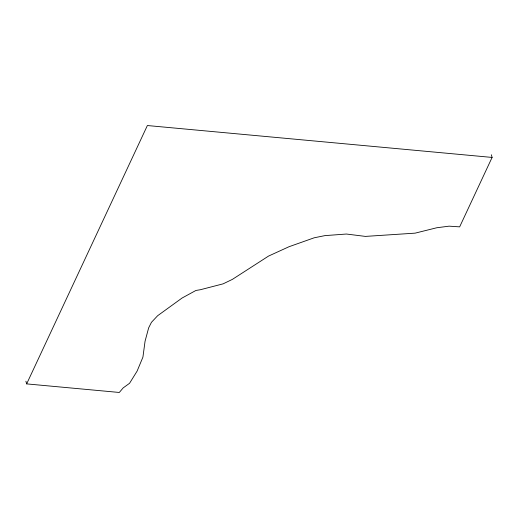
<?xml version="1.0" encoding="UTF-8"?>
<svg xmlns="http://www.w3.org/2000/svg" width="518" height="518" viewBox="0 0 518 518"><rect width="100%" height="100%" fill="white"/><g stroke="black" fill="none" stroke-linecap="round" stroke-linejoin="round"><path stroke-width="0.78" d="M26.658 383.89L147.371 125.537L492.1 157.427L459.654 226.865L449.087 226.159L436.771 227.758L415.138 233.145L365.397 236.402L346.412 234.032L324.935 235.619L314.258 237.775L289.057 246.71L268.564 256.067L232.401 279.37L223.122 283.845L200.336 289.737L195.921 290.462L182.064 298.031L157.66 315.708L151.444 322.325L148.66 327.836L145.053 341.265L142.923 357.122L137.121 371.082L129.558 383.294L123.187 387.891L119.308 392.463L26.658 383.89L25.9 381.222M491.342 154.759L492.1 157.427"/></g></svg>
